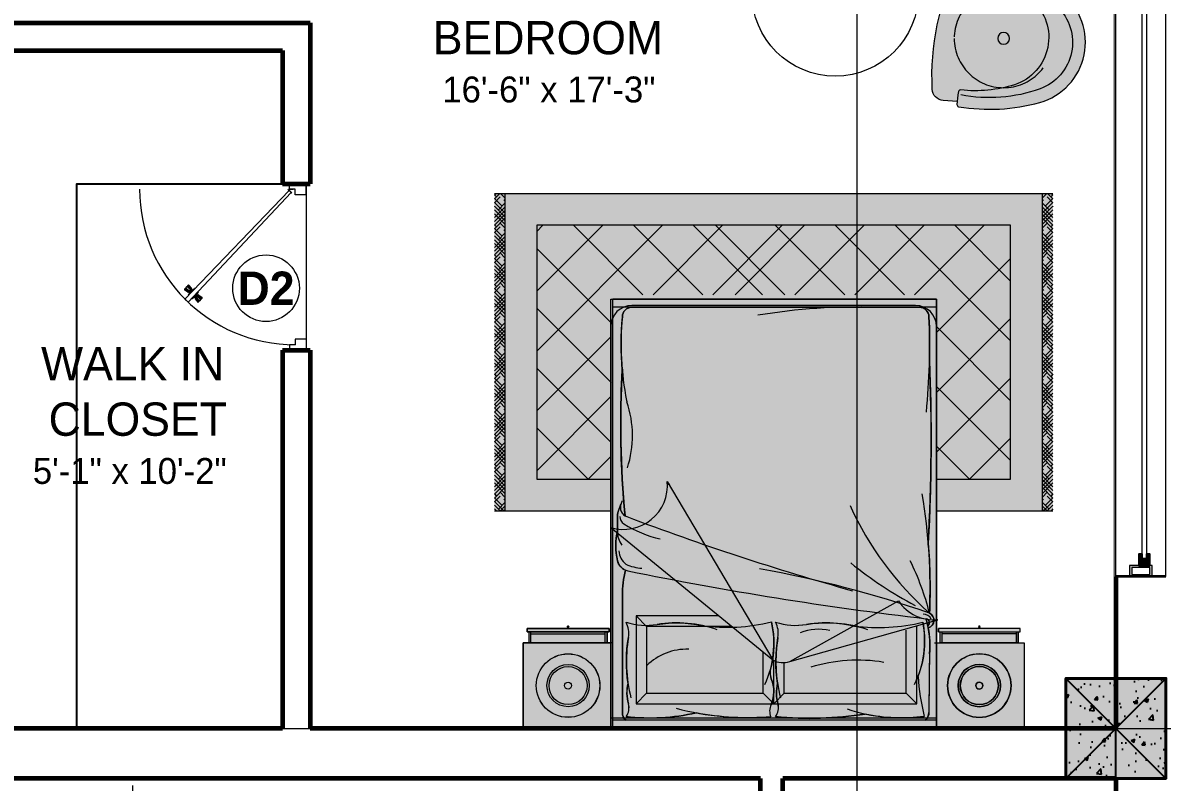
# Model space of a CAD drawing. Header units: feet. Extents: x 109753 to 150441, y 47761 to 75080.
# Drawn here: x 128147.9 to 128353.1, y 50687 to 50823.8 of the extents above; entities that cross this region are included whole.
import ezdxf

# ---------------------------------------------------------------- set-up
doc = ezdxf.new("R2010")
doc.units = ezdxf.units.FT
doc.header["$LTSCALE"] = 50
doc.header["$MEASUREMENT"] = 0
for name, pattern in [('( Hidden )', [0.375, 0.25, -0.125]), ('ACAD_ISO04W100', [30, 24, -3, 0, -3]), ('CENTER', [2, 1.25, -0.25, 0.25, -0.25]), ('STRICHLINIE2', [0.375, 0.25, -0.125])]:
    doc.linetypes.add(name, pattern=pattern)
for name, color, linetype, lineweight in [('A-Furniture', 175, 'Continuous', 0), ('CENTRELINE', 146, 'CENTER', 18), ('COLUMN', 16, 'Continuous', 40), ('DOORS', 7, 'Continuous', 15), ('FURNITURES', 250, 'Continuous', 5), ('hatch_cad-block.com', 254, 'Continuous', 0), ('TEXT', 181, 'Continuous', 13), ('WALL', 1, 'Continuous', 60), ('WINDOW', 197, 'Continuous', 25)]:
    doc.layers.add(name, color=color, linetype=linetype, lineweight=lineweight)
doc.layers.add('HACTH', color=251, linetype='Continuous')
doc.styles.add('GL_Imperial', font='GOTHIC.TTF', dxfattribs={"height": 8})

# ---------------------------------------------------------------- blocks, each defined once
blk = doc.blocks.new('A$Cb5c74cea')
at = {"true_color": 0xffffff, "transparency": 33554687}
h = blk.add_hatch(color=7, dxfattribs=at)
h.dxf.hatch_style = 1
h.paths.add_polyline_path([(-9, -9), (9, -9), (9, 9), (-9, 9)])
at = {"layer": 'HACTH', "transparency": 33554623}
h = blk.add_hatch(dxfattribs=at)
h.set_pattern_fill('AR-CONC', color=256)
h.set_pattern_definition([(50, (-126497.0296, -50480.552), (7.17260183, -0.62752135), [0.75, -8.25]), (355, (-126497.03, -50480.552), (-1.38751334, 7.52192134), [0.6, -6.6]), (100.4514445, (-126496.432, -50480.604), (5.78508847, 6.8943999), [0.63740192, -7.01142112]), (46.1842, (-126497.03, -50478.552), (10.6724133, -1.6551928), [1.125, -12.375]), (96.6356355, (-126496.14, -50478.69), (9.34661946, 9.741186), [0.9561034, -10.5171376]), (351.184164, (-126497.03, -50478.552), (9.34661945, 9.741186), [0.9, -9.9]), (21, (-126496.0296, -50479.052), (5.96907052, -4.0261889), [0.75, -8.25]), (326, (-126496.03, -50479.052), (2.4331533, 7.25150045), [0.6, -6.6]), (71.451445, (-126495.532, -50479.387), (8.40222377, 3.22531153), [0.6374019, -7.01142112]), (37.5, (-126497.0296, -50480.5518), (0.121598553, 3.32893854), [0, -6.52, 0, -6.7, 0, -6.625]), (7.5, (-126497.0296, -50480.5518), (2.63069537, 3.94411712), [0, -3.82, 0, -6.37, 0, -2.525]), (327.5, (-126499.2596, -50480.5518), (5.33822436, -0.225548717), [0, -2.5, 0, -7.8, 0, -10.35]), (317.5, (-126500.2596, -50480.5518), (5.8318617, 1.00104982), [0, -3.25, 0, -5.18, 0, -7.35])])
h.paths.add_polyline_path([(-9, -9), (9, -9), (9, 9), (-9, 9)])
at = {"layer": 'COLUMN'}
blk.add_lwpolyline([(-9, -9), (9, -9), (9, 9), (-9, 9)], close=True, dxfattribs=at)
at = {"layer": 'Defpoints', "color": 18, "true_color": 0x000000}
for p, q in [((-9, -9), (9, 9)), ((-9, 9), (9, -9))]:
    blk.add_line(p, q, dxfattribs=at)
blk = doc.blocks.new('WIN 4 FRAME')
at = {"true_color": 0x939598}
h = blk.add_hatch(color=252, dxfattribs=at)
h.dxf.hatch_style = 1
h.paths.add_polyline_path([(0, 4.05), (0, 0), (2.02, 0), (2.02, 2.02), (2.02, 2.02), (2.02, 4.05)])
h.paths.add_polyline_path([(1.62, 0.4), (0.4, 0.4), (0.4, 3.64), (1.62, 3.64)], flags=16)
at = {"lineweight": 18}
for points in [[(2.02, 0), (2.02, 4.05), (0, 4.05), (0, 0)], [(0.4, 3.64), (0.4, 0.4), (1.62, 0.4), (1.62, 3.64)]]:
    blk.add_lwpolyline(points, close=True, dxfattribs=at)
blk = doc.blocks.new('WIN IN FRAME 2')
at = {"true_color": 0x939598}
h = blk.add_hatch(color=252, dxfattribs=at)
h.dxf.hatch_style = 1
h.paths.add_polyline_path([(0, 2.02), (0, 0), (2.02, 0), (2.02, 0.61), (1.21, 0.61), (1.21, 1.42), (2.02, 1.42), (2.02, 2.02)])
blk.add_lwpolyline([(1.21, 1.42), (2.02, 1.42), (2.02, 2.02), (0, 2.02), (0, 0), (2.02, 0), (2.02, 0.61), (1.21, 0.61)], close=True)
blk = doc.blocks.new('*U1173')
blk.add_wipeout([(0, -0.2), (120, -0.2), (120, 9.2), (0, 9.2)]).dxf.layer = 'WINDOW'
at = {"layer": 'WINDOW', "color": 35, "lineweight": 5}
for p, q in [((120, 9), (0, 9)), ((120, 0), (0, 0))]:
    blk.add_line(p, q, dxfattribs=at)
at = {"layer": 'WINDOW', "color": 10, "lineweight": 35}
for p, q in [((0, 0), (0, 9)), ((120, 0), (120, 9))]:
    blk.add_line(p, q, dxfattribs=at)
at = {"layer": 'WINDOW', "lineweight": 9}
blk.add_lwpolyline([(3.24, 3.49), (116.76, 3.49), (116.76, 4.3), (3.24, 4.3)], close=True, dxfattribs=at)
at = {"layer": 'WINDOW', "lineweight": 5}
for name, p in [('WIN 4 FRAME', (0, 2.48)), ('WIN IN FRAME 2', (2.02, 2.88))]:
    blk.add_blockref(name, p, dxfattribs=at)
at = {"layer": 'WINDOW', "lineweight": 5, "xscale": -1}
for name, p in [('WIN 4 FRAME', (120, 2.48)), ('WIN IN FRAME 2', (117.98, 2.88))]:
    blk.add_blockref(name, p, dxfattribs=at)
blk = doc.blocks.new('A$Ceeee3198')
at = {"true_color": 0xffffff}
h = blk.add_hatch(color=7, dxfattribs=at)
h.dxf.hatch_style = 1
h.paths.add_polyline_path([(-50.28, 39.2), (-50.28, 96.35), (50.28, 96.35), (50.28, 39.2)])
h = blk.add_hatch(color=7, dxfattribs=at)
h.dxf.hatch_style = 1
h.paths.add_polyline_path([(44.4, 17.42), (44.4, 18.03), (29.65, 18.03), (29.65, 17.42)])
h.paths.add_polyline_path([(29.99, 15.43), (29.99, 17.42), (44.05, 17.42), (44.05, 15.43)])
h = blk.add_hatch(color=7, dxfattribs=at)
h.dxf.hatch_style = 1
h.paths.add_polyline_path([(29.33, 0), (29.33, 15.43), (45.08, 15.43), (45.08, 0)])
for p, q in [((-50.28, 96.35), (50.28, 96.35)), ((-49.99, 96.35), (-50.28, 96.06)), ((-49.32, 96.35), (-50.28, 95.39)), ((-50.28, 96.12), (-49.92, 95.75)), ((-49.24, 95.75), (-50.28, 94.71)), ((-50.28, 95.44), (-48.91, 94.07)), ((-50.28, 94.77), (-48.38, 92.87)), ((-48.38, 94.6), (-49.58, 93.4)), ((-49.17, 96.35), (-48.38, 95.56)), ((-48.38, 95.27), (-48.57, 95.08)), ((-48.49, 96.35), (-48.38, 96.23)), ((-48.38, 96.35), (-48.38, 39.2)), ((48.49, 96.35), (48.38, 96.23)), ((49.17, 96.35), (48.38, 95.56)), ((48.38, 39.2), (48.38, 96.35)), ((48.38, 95.27), (48.57, 95.08)), ((50.28, 94.77), (48.38, 92.87)), ((48.38, 94.6), (49.58, 93.4)), ((50.28, 95.44), (48.91, 94.07)), ((49.24, 95.75), (50.28, 94.71)), ((49.32, 96.35), (50.28, 95.39)), ((50.28, 96.12), (49.92, 95.75)), ((49.99, 96.35), (50.28, 96.06)), ((-50.28, 94.1), (-48.38, 92.19)), ((-50.25, 94.07), (-50.28, 94.04)), ((-48.38, 93.93), (-50.28, 92.02)), ((-50.28, 93.42), (-48.38, 91.52)), ((-48.38, 93.25), (-50.28, 91.35)), ((-48.38, 92.58), (-50.28, 90.67)), ((-50.25, 92.72), (-48.38, 90.85)), ((50.28, 94.1), (48.38, 92.19)), ((48.38, 93.93), (50.28, 92.02)), ((50.28, 93.42), (48.38, 91.52)), ((48.38, 93.25), (50.28, 91.35)), ((50.25, 92.72), (48.38, 90.85)), ((48.38, 92.58), (50.28, 90.67)), ((50.25, 94.07), (50.28, 94.04)), ((-48.38, 91.91), (-50.28, 90)), ((-50.28, 90.73), (-49.92, 90.36)), ((-49.24, 90.36), (-50.28, 89.33)), ((-49.24, 91.04), (-48.38, 90.17)), ((-41.57, 90.63), (-42.66, 89.54)), ((-30.79, 90.63), (-42.66, 78.76)), ((-20.01, 90.63), (-42.66, 67.99)), ((42.66, 90.63), (-42.66, 90.63)), ((-42.66, 90.63), (-42.66, 44.91)), ((-36.04, 90.63), (-23.55, 78.14)), ((21.85, 90.63), (42.66, 69.82)), ((32.62, 90.63), (42.66, 80.59)), ((42.66, 44.91), (42.66, 90.63)), ((48.38, 91.91), (50.28, 90)), ((49.24, 91.04), (48.38, 90.17)), ((49.24, 90.36), (50.28, 89.33)), ((50.28, 90.73), (49.92, 90.36)), ((-50.28, 90.06), (-48.91, 88.68)), ((-50.28, 89.38), (-48.38, 87.48)), ((-50.28, 88.71), (-48.38, 86.8)), ((-50.25, 88.68), (-50.28, 88.65)), ((-48.38, 88.54), (-50.28, 86.63)), ((-48.38, 89.21), (-49.58, 88.01)), ((-48.38, 89.88), (-48.57, 89.69)), ((48.38, 89.88), (48.57, 89.69)), ((50.28, 89.38), (48.38, 87.48)), ((48.38, 89.21), (49.58, 88.01)), ((50.28, 88.71), (48.38, 86.8)), ((48.38, 88.54), (50.28, 86.63)), ((50.28, 90.06), (48.91, 88.68)), ((50.25, 88.68), (50.28, 88.65)), ((-50.28, 88.04), (-48.38, 86.13)), ((-48.38, 87.86), (-50.28, 85.96)), ((-48.38, 87.19), (-50.28, 85.29)), ((-48.38, 86.52), (-50.28, 84.61)), ((-50.25, 87.33), (-48.38, 85.46)), ((-42.66, 86.48), (-29.33, 73.14)), ((50.28, 88.04), (48.38, 86.13)), ((48.38, 87.86), (50.28, 85.96)), ((50.25, 87.33), (48.38, 85.46)), ((48.38, 87.19), (50.28, 85.29)), ((48.38, 86.52), (50.28, 84.61)), ((-50.28, 85.34), (-49.92, 84.98)), ((-49.24, 84.98), (-50.28, 83.94)), ((-50.28, 84.67), (-48.91, 83.29)), ((-49.24, 85.65), (-48.38, 84.78)), ((-48.38, 84.5), (-48.57, 84.3)), ((42.66, 84.64), (29.33, 71.31)), ((49.24, 85.65), (48.38, 84.78)), ((48.38, 84.5), (48.57, 84.3)), ((50.28, 84.67), (48.91, 83.29)), ((49.24, 84.98), (50.28, 83.94)), ((50.28, 85.34), (49.92, 84.98)), ((-50.28, 83.99), (-48.38, 82.09)), ((-50.28, 83.32), (-48.38, 81.42)), ((-50.25, 83.29), (-50.28, 83.26)), ((-48.38, 83.15), (-50.28, 81.24)), ((-50.28, 82.65), (-48.38, 80.74)), ((-48.38, 82.48), (-50.28, 80.57)), ((-48.38, 83.82), (-49.58, 82.62)), ((50.28, 83.99), (48.38, 82.09)), ((48.38, 83.82), (49.58, 82.62)), ((50.28, 83.32), (48.38, 81.42)), ((48.38, 83.15), (50.28, 81.24)), ((50.28, 82.65), (48.38, 80.74)), ((48.38, 82.48), (50.28, 80.57)), ((50.25, 83.29), (50.28, 83.26)), ((-48.38, 81.8), (-50.28, 79.9)), ((-48.38, 81.13), (-50.28, 79.22)), ((-50.25, 81.95), (-48.38, 80.07)), ((-49.24, 80.26), (-48.38, 79.4)), ((50.25, 81.95), (48.38, 80.07)), ((48.38, 81.8), (50.28, 79.9)), ((48.38, 81.13), (50.28, 79.22)), ((49.24, 80.26), (48.38, 79.4)), ((-50.28, 79.95), (-49.92, 79.59)), ((-49.24, 79.59), (-50.28, 78.55)), ((-50.28, 79.28), (-48.91, 77.9)), ((-50.28, 78.61), (-48.38, 76.7)), ((-48.38, 78.43), (-49.58, 77.23)), ((-48.38, 79.11), (-48.57, 78.92)), ((48.38, 79.11), (48.57, 78.92)), ((50.28, 78.61), (48.38, 76.7)), ((48.38, 78.43), (49.58, 77.23)), ((50.28, 79.28), (48.91, 77.9)), ((49.24, 79.59), (50.28, 78.55)), ((50.28, 79.95), (49.92, 79.59)), ((-50.28, 77.93), (-48.38, 76.03)), ((-50.25, 77.9), (-50.28, 77.88)), ((-48.38, 77.76), (-50.28, 75.86)), ((-50.28, 77.26), (-48.38, 75.35)), ((-48.38, 77.09), (-50.28, 75.18)), ((-48.38, 76.41), (-50.28, 74.51)), ((-50.25, 76.56), (-48.38, 74.68)), ((50.28, 77.93), (48.38, 76.03)), ((48.38, 77.76), (50.28, 75.86)), ((50.28, 77.26), (48.38, 75.35)), ((48.38, 77.09), (50.28, 75.18)), ((50.25, 76.56), (48.38, 74.68)), ((48.38, 76.41), (50.28, 74.51)), ((50.25, 77.9), (50.28, 77.88)), ((-48.38, 75.74), (-50.28, 73.84)), ((-50.28, 74.57), (-49.92, 74.2)), ((-49.24, 74.2), (-50.28, 73.16)), ((-50.28, 73.89), (-48.91, 72.52)), ((-49.24, 74.87), (-48.38, 74.01)), ((-42.66, 75.7), (-29.21, 62.25)), ((42.66, 73.87), (29.33, 60.53)), ((48.38, 75.74), (50.28, 73.84)), ((49.24, 74.87), (48.38, 74.01)), ((50.28, 73.89), (48.91, 72.52)), ((49.24, 74.2), (50.28, 73.16)), ((50.28, 74.57), (49.92, 74.2)), ((-50.28, 73.22), (-48.38, 71.31)), ((-50.28, 72.54), (-48.38, 70.64)), ((-50.25, 72.52), (-50.28, 72.49)), ((-48.38, 72.37), (-50.28, 70.47)), ((-50.28, 71.87), (-48.38, 69.97)), ((-48.38, 73.05), (-49.58, 71.84)), ((-48.38, 73.72), (-48.57, 73.53)), ((29.33, 72.38), (42.66, 59.04)), ((48.38, 73.72), (48.57, 73.53)), ((50.28, 73.22), (48.38, 71.31)), ((48.38, 73.05), (49.58, 71.84)), ((50.28, 72.54), (48.38, 70.64)), ((48.38, 72.37), (50.28, 70.47)), ((50.28, 71.87), (48.38, 69.97)), ((50.25, 72.52), (50.28, 72.49)), ((-48.38, 71.7), (-50.28, 69.79)), ((-48.38, 71.03), (-50.28, 69.12)), ((-48.38, 70.35), (-50.28, 68.45)), ((-50.25, 71.17), (-48.38, 69.29)), ((-29.33, 70.54), (-42.66, 57.21)), ((48.38, 71.7), (50.28, 69.79)), ((50.25, 71.17), (48.38, 69.29)), ((48.38, 71.03), (50.28, 69.12)), ((48.38, 70.35), (50.28, 68.45)), ((-50.28, 69.18), (-49.92, 68.81)), ((-49.24, 68.81), (-50.28, 67.77)), ((-50.28, 68.5), (-48.91, 67.13)), ((-50.28, 67.83), (-48.38, 65.93)), ((-49.24, 69.49), (-48.38, 68.62)), ((-48.38, 68.33), (-48.57, 68.14)), ((49.24, 69.49), (48.38, 68.62)), ((48.38, 68.33), (48.57, 68.14)), ((50.28, 67.83), (48.38, 65.93)), ((50.28, 68.5), (48.91, 67.13)), ((49.24, 68.81), (50.28, 67.77)), ((50.28, 69.18), (49.92, 68.81)), ((-50.28, 67.16), (-48.38, 65.25)), ((-50.25, 67.13), (-50.28, 67.1)), ((-48.38, 66.98), (-50.28, 65.08)), ((-50.28, 66.48), (-48.38, 64.58)), ((-48.38, 66.31), (-50.28, 64.41)), ((-50.25, 65.78), (-48.38, 63.9)), ((-48.38, 67.66), (-49.58, 66.46)), ((48.38, 67.66), (49.58, 66.46)), ((50.28, 67.16), (48.38, 65.25)), ((48.38, 66.98), (50.28, 65.08)), ((50.28, 66.48), (48.38, 64.58)), ((48.38, 66.31), (50.28, 64.41)), ((50.25, 65.78), (48.38, 63.9)), ((50.25, 67.13), (50.28, 67.1)), ((-48.38, 65.64), (-50.28, 63.73)), ((-48.38, 64.96), (-50.28, 63.06)), ((-50.28, 63.79), (-49.92, 63.42)), ((-49.24, 64.1), (-48.38, 63.23)), ((-42.66, 64.92), (-29.33, 51.59)), ((48.38, 65.64), (50.28, 63.73)), ((48.38, 64.96), (50.28, 63.06)), ((49.24, 64.1), (48.38, 63.23)), ((50.28, 63.79), (49.92, 63.42)), ((-49.24, 63.42), (-50.28, 62.39)), ((-50.28, 63.12), (-48.91, 61.74)), ((-50.28, 62.44), (-48.38, 60.54)), ((-50.28, 61.77), (-48.38, 59.86)), ((-50.25, 61.74), (-50.28, 61.71)), ((-48.38, 61.6), (-50.28, 59.69)), ((-48.38, 62.27), (-49.58, 61.07)), ((-48.38, 62.94), (-48.57, 62.75)), ((42.66, 63.09), (29.33, 49.76)), ((29.33, 61.6), (42.66, 48.27)), ((48.38, 62.94), (48.57, 62.75)), ((50.28, 62.44), (48.38, 60.54)), ((48.38, 62.27), (49.58, 61.07)), ((50.28, 61.77), (48.38, 59.86)), ((48.38, 61.6), (50.28, 59.69)), ((50.28, 63.12), (48.91, 61.74)), ((49.24, 63.42), (50.28, 62.39)), ((50.25, 61.74), (50.28, 61.71)), ((-50.28, 61.09), (-48.38, 59.19)), ((-48.38, 60.92), (-50.28, 59.02)), ((-48.38, 60.25), (-50.28, 58.34)), ((-48.38, 59.58), (-50.28, 57.67)), ((-50.25, 60.39), (-48.38, 58.52)), ((-29.33, 59.77), (-42.66, 46.43)), ((50.28, 61.09), (48.38, 59.19)), ((48.38, 60.92), (50.28, 59.02)), ((50.25, 60.39), (48.38, 58.52)), ((48.38, 60.25), (50.28, 58.34)), ((48.38, 59.58), (50.28, 57.67)), ((-50.28, 58.4), (-49.92, 58.04)), ((-49.24, 58.04), (-50.28, 57)), ((-50.28, 57.73), (-48.91, 56.35)), ((-49.24, 58.71), (-48.38, 57.84)), ((-48.38, 57.56), (-48.57, 57.36)), ((49.24, 58.71), (48.38, 57.84)), ((48.38, 57.56), (48.57, 57.36)), ((50.28, 57.73), (48.91, 56.35)), ((49.24, 58.04), (50.28, 57)), ((50.28, 58.4), (49.92, 58.04)), ((-50.28, 57.05), (-48.38, 55.15)), ((-50.28, 56.38), (-48.38, 54.48)), ((-50.25, 56.35), (-50.28, 56.32)), ((-48.38, 56.21), (-50.28, 54.3)), ((-50.28, 55.71), (-48.38, 53.8)), ((-48.38, 55.54), (-50.28, 53.63)), ((-48.38, 56.88), (-49.58, 55.68)), ((50.28, 57.05), (48.38, 55.15)), ((48.38, 56.88), (49.58, 55.68)), ((50.28, 56.38), (48.38, 54.48)), ((48.38, 56.21), (50.28, 54.3)), ((50.28, 55.71), (48.38, 53.8)), ((48.38, 55.54), (50.28, 53.63)), ((50.25, 56.35), (50.28, 56.32)), ((-48.38, 54.86), (-50.28, 52.96)), ((-48.38, 54.19), (-50.28, 52.28)), ((-50.25, 55.01), (-48.38, 53.13)), ((-42.66, 54.15), (-33.43, 44.91)), ((50.25, 55.01), (48.38, 53.13)), ((48.38, 54.86), (50.28, 52.96)), ((48.38, 54.19), (50.28, 52.28)), ((-50.28, 53.01), (-49.92, 52.65)), ((-49.24, 52.65), (-50.28, 51.61)), ((-50.28, 52.34), (-48.91, 50.96)), ((-50.28, 51.67), (-48.38, 49.76)), ((-48.38, 51.49), (-49.58, 50.29)), ((-49.24, 53.32), (-48.38, 52.45)), ((-48.38, 52.17), (-48.57, 51.97)), ((42.66, 52.32), (35.26, 44.91)), ((49.24, 53.32), (48.38, 52.45)), ((48.38, 52.17), (48.57, 51.97)), ((50.28, 51.67), (48.38, 49.76)), ((48.38, 51.49), (49.58, 50.29)), ((50.28, 52.34), (48.91, 50.96)), ((49.24, 52.65), (50.28, 51.61)), ((50.28, 53.01), (49.92, 52.65)), ((-50.28, 50.99), (-48.38, 49.09)), ((-50.25, 50.96), (-50.28, 50.94)), ((-48.38, 50.82), (-50.28, 48.92)), ((-50.28, 50.32), (-48.38, 48.41)), ((-48.38, 50.15), (-50.28, 48.24)), ((-48.38, 49.47), (-50.28, 47.57)), ((-50.25, 49.62), (-48.38, 47.74)), ((50.28, 50.99), (48.38, 49.09)), ((48.38, 50.82), (50.28, 48.92)), ((50.28, 50.32), (48.38, 48.41)), ((48.38, 50.15), (50.28, 48.24)), ((50.25, 49.62), (48.38, 47.74)), ((48.38, 49.47), (50.28, 47.57)), ((50.25, 50.96), (50.28, 50.94)), ((-48.38, 48.8), (-50.28, 46.89)), ((-50.28, 47.62), (-49.92, 47.26)), ((-49.24, 47.26), (-50.28, 46.22)), ((-49.24, 47.93), (-48.38, 47.07)), ((-29.33, 48.99), (-33.4, 44.91)), ((48.38, 48.8), (50.28, 46.89)), ((49.24, 47.93), (48.38, 47.07)), ((49.24, 47.26), (50.28, 46.22)), ((50.28, 47.62), (49.92, 47.26)), ((-50.28, 46.95), (-48.91, 45.58)), ((-50.28, 46.28), (-48.38, 44.37)), ((-50.28, 45.6), (-48.38, 43.7)), ((-50.25, 45.58), (-50.28, 45.55)), ((-48.38, 45.43), (-50.28, 43.53)), ((-48.38, 46.11), (-49.58, 44.9)), ((-48.38, 46.78), (-48.57, 46.59)), ((48.38, 46.78), (48.57, 46.59)), ((50.28, 46.28), (48.38, 44.37)), ((48.38, 46.11), (49.58, 44.9)), ((50.28, 45.6), (48.38, 43.7)), ((48.38, 45.43), (50.28, 43.53)), ((50.28, 46.95), (48.91, 45.58)), ((50.25, 45.58), (50.28, 45.55)), ((-50.28, 44.93), (-48.38, 43.03)), ((-48.38, 44.76), (-50.28, 42.85)), ((-48.38, 44.09), (-50.28, 42.18)), ((-48.38, 43.41), (-50.28, 41.51)), ((-50.25, 44.23), (-48.38, 42.35)), ((-42.66, 44.91), (-29.33, 44.91)), ((29.33, 44.91), (42.66, 44.91)), ((50.28, 44.93), (48.38, 43.03)), ((48.38, 44.76), (50.28, 42.85)), ((50.25, 44.23), (48.38, 42.35)), ((48.38, 44.09), (50.28, 42.18)), ((48.38, 43.41), (50.28, 41.51)), ((-50.28, 42.24), (-49.92, 41.87)), ((-49.24, 41.87), (-50.28, 40.83)), ((-50.28, 41.56), (-48.91, 40.19)), ((-49.24, 42.55), (-48.38, 41.68)), ((-48.38, 41.39), (-48.57, 41.2)), ((49.24, 42.55), (48.38, 41.68)), ((48.38, 41.39), (48.57, 41.2)), ((50.28, 41.56), (48.91, 40.19)), ((49.24, 41.87), (50.28, 40.83)), ((50.28, 42.24), (49.92, 41.87)), ((-50.28, 40.89), (-48.59, 39.2)), ((-50.28, 40.22), (-49.27, 39.2)), ((-50.25, 40.19), (-50.28, 40.16)), ((-50.28, 39.54), (-49.94, 39.2)), ((-50.28, 39.2), (-29.33, 39.2)), ((-48.38, 40.72), (-49.58, 39.51)), ((-48.38, 40.04), (-49.22, 39.2)), ((-48.38, 39.37), (-48.55, 39.2)), ((29.33, 39.2), (50.28, 39.2)), ((48.38, 40.72), (49.58, 39.51)), ((48.38, 40.04), (49.22, 39.2)), ((48.38, 39.37), (48.55, 39.2)), ((50.28, 40.89), (48.59, 39.2)), ((50.28, 40.22), (49.27, 39.2)), ((50.28, 39.54), (49.94, 39.2)), ((50.25, 40.19), (50.28, 40.16)), ((43.71, 15.43), (43.71, 17.42)), ((44.05, 15.43), (44.05, 17.42)), ((44.4, 17.42), (44.4, 18.03)), ((45.08, 15.43), (45.08, 0))]:
    blk.add_line(p, q)
blk.add_lwpolyline([(37.15, 18.31, 1), (36.9, 18.31, 1)], format="xyb", close=True)
at = {"color": 252, "lineweight": 5, "true_color": 0x939598}
for points in [[(31.31, 7.72, 1), (42.74, 7.72, 1)], [(33.6, 7.72, 1), (40.45, 7.72, 1)]]:
    blk.add_lwpolyline(points, format="xyb", close=True, dxfattribs=at)
at = {"ltscale": 0.1}
for points in [[(33.21, 7.72, 1), (40.83, 7.72, 1)], [(36.4, 7.72, 1), (37.64, 7.72, 1)]]:
    blk.add_lwpolyline(points, format="xyb", close=True, dxfattribs=at)
at = {"color": 252, "lineweight": 5, "true_color": 0x939598}
for radius in [5.72, 3.43]:
    blk.add_circle((37.02, 7.72), radius, dxfattribs=at)
at = {"ltscale": 0.1}
for radius in [3.81, 0.62]:
    blk.add_circle((37.02, 7.72), radius, dxfattribs=at)
for start, end in [(360, 180), (180, 360)]:
    blk.add_arc((37.02, 18.31), 0.129, start, end)
blk.add_wipeout([(-28.97, 15.43), (-29.99, 15.43), (-29.99, 17.42), (-29.65, 17.42), (-29.65, 18.03), (-44.4, 18.03), (-44.4, 17.42), (-44.05, 17.42), (-44.05, 15.43), (-45.08, 15.43), (-45.08, 0), (-28.97, 0), (29.33, 0), (29.33, 0), (29.33, 0), (29.33, 0), (29.33, 0), (29.33, 0), (29.33, 0), (29.33, 0), (29.33, 0), (29.33, 0), (29.33, 0), (29.33, 0), (29.33, 77.34), (-28.97, 77.34)], dxfattribs=at)
at = {"true_color": 0xffffff}
h = blk.add_hatch(color=7, dxfattribs=at)
h.dxf.hatch_style = 1
h.paths.add_polyline_path([(-29.33, 0), (-29.33, 77.34), (29.33, 77.34), (29.33, 0)])
at = {"ltscale": 0.1, "true_color": 0xc7c8ca, "transparency": 33554687}
h = blk.add_hatch(color=9, dxfattribs=at)
h.dxf.hatch_style = 1
h.paths.add_polyline_path([(-26.77, 38.32, 0.035808), (-26.55, 38.21, 0.019536), (8.24, 26.51, -0.024856), (28.06, 20.77, 0.030864), (27.83, 33.44, 0.013796), (28.34, 52.04, 0.01053), (28.04, 66.35, 0.015676), (27.96, 74.15, 0.414214), (26.24, 75.87), (18.42, 75.87), (-25.54, 75.87, 0.414214), (-27.25, 74.15, 0.046131), (-27.26, 64.49, 0.01413), (-27.54, 54.7, 0.023517)])
h = blk.add_hatch(color=9, dxfattribs=at)
h.dxf.hatch_style = 1
h.paths.add_polyline_path([(-26.15, 4.45, -0.225451), (-26.57, 2.14, 0.086905), (-13.98, 2.81, 0.067914), (-0.53, 2.09, -0.20311), (-0.48, 4.29, 0.208424), (-0.43, 8.92, -0.193768), (-0.47, 11.12, 0.117096), (-0.41, 19.2, -0.096436), (-12.91, 18.54, 0.093884), (-20.99, 18.73, -0.118503), (-26.57, 19.13, -0.161042), (-26.15, 16.4, 0.079376), (-26.23, 8.1, 0.122283)])
h = blk.add_hatch(color=9, dxfattribs=at)
h.dxf.hatch_style = 1
h.paths.add_polyline_path([(0.77, 4.45, -0.225451), (0.35, 2.14, 0.063931), (16.49, 2.6, 0.089776), (27.1, 2.18, -0.040583), (25.98, 9.38, 0.143465), (26.84, 19.13, -0.088968), (14.55, 18.45, 0.097262), (5.92, 18.73, -0.118503), (0.35, 19.13, -0.161042), (0.77, 16.4, 0.079376), (0.69, 8.1, 0.122283)])
at = {"true_color": 0xffffff}
h = blk.add_hatch(color=7, dxfattribs=at)
h.dxf.hatch_style = 1
h.paths.add_polyline_path([(-44.05, 15.43), (-44.05, 17.42), (-29.99, 17.42), (-29.99, 15.43)])
h.paths.add_polyline_path([(-29.65, 17.42), (-29.65, 18.03), (-44.4, 18.03), (-44.4, 17.42)])
h = blk.add_hatch(color=7, dxfattribs=at)
h.dxf.hatch_style = 1
h.paths.add_polyline_path([(-45.08, 0), (-45.08, 15.43), (-29.33, 15.43), (-29.33, 0)])
for p, q in [((-25.27, 90.63), (-12.77, 78.14)), ((-9.24, 90.63), (-21.73, 78.14)), ((-14.49, 90.63), (-2, 78.14)), ((1.54, 90.63), (-10.95, 78.14)), ((-10.48, 90.63), (2.01, 78.14)), ((5.55, 90.63), (-6.95, 78.14)), ((0.29, 90.63), (12.79, 78.14)), ((16.32, 90.63), (3.83, 78.14)), ((11.07, 90.63), (23.56, 78.14)), ((27.1, 90.63), (14.6, 78.14)), ((37.88, 90.63), (25.38, 78.14)), ((-28.97, 0), (-28.97, 77.34)), ((29.33, 77.34), (-28.97, 77.34)), ((25.52, 76.2), (-25.52, 76.2)), ((29.33, 0), (29.33, 77.34)), ((29.33, 75.87), (-28.97, 75.87)), ((-29.33, 72.39), (-29.33, 0)), ((29.33, 0), (29.33, 72.39)), ((29.33, 50.82), (35.24, 44.91)), ((-19.17, 44.48), (-0.15, 12.33)), ((-19.14, 43.99), (-18.68, 43.99)), ((-28, 39.04), (-27.25, 41.08)), ((-28.11, 38.45), (-28.11, 35.08)), ((-29.33, 36.2), (-0.15, 12.33)), ((-27.25, 23.95), (-27.25, 2.85)), ((2.9, 12.04), (22.47, 22.99)), ((-24.79, 20.29), (-24.79, 4.44)), ((-22.89, 18.39), (-24.79, 20.29)), ((-9.89, 20.29), (-24.79, 20.29)), ((2.9, 12.04), (29.57, 19.59)), ((-44.4, 18.03), (-29.65, 18.03)), ((-44.4, 17.42), (-44.4, 18.03)), ((-29.65, 17.42), (-44.4, 17.42)), ((-44.05, 15.43), (-44.05, 17.42)), ((-43.71, 15.43), (-43.71, 17.42)), ((-43.71, 17.07), (-30.34, 17.07)), ((-30.34, 15.43), (-30.34, 17.42)), ((-29.99, 15.43), (-29.99, 17.42)), ((-29.65, 18.03), (-29.65, 17.42)), ((-7.56, 18.39), (-22.89, 18.39)), ((-22.89, 18.39), (-22.89, 6.34)), ((23.88, 6.34), (23.88, 17.72)), ((25.79, 4.44), (25.79, 18.34)), ((44.4, 18.03), (29.65, 18.03)), ((29.65, 17.42), (29.65, 18.03)), ((29.65, 17.42), (44.4, 17.42)), ((29.99, 15.43), (29.99, 17.42)), ((30.34, 15.43), (30.34, 17.42)), ((43.71, 17.07), (30.34, 17.07)), ((-45.08, 15.43), (-45.08, 0)), ((-28.97, 15.43), (-45.08, 15.43)), ((28.97, 15.43), (45.08, 15.43)), ((-1.9, 6.34), (-1.9, 13.77)), ((0, 4.44), (0, 12.25)), ((1.9, 6.34), (1.9, 11.85)), ((-24.79, 4.44), (-22.89, 6.34)), ((-22.89, 6.34), (-1.9, 6.34)), ((-1.9, 6.34), (0, 4.44)), ((0, 4.44), (1.9, 6.34)), ((1.9, 6.34), (23.88, 6.34)), ((23.88, 6.34), (25.79, 4.44)), ((-24.79, 4.44), (25.79, 4.44)), ((-45.08, 0), (-28.97, 0)), ((-29.33, 1.9), (29.33, 1.9)), ((-29.33, 0), (29.33, 0)), ((29.33, 1.47), (-28.97, 1.47)), ((29.33, 0), (-28.97, 0)), ((45.08, 0), (28.97, 0))]:
    blk.add_line(p, q)
for points in [[(-29.33, 0), (-29.33, 77.34), (29.33, 77.34), (29.33, 0)], [(-29.65, 17.42), (-29.65, 18.03), (-44.4, 18.03), (-44.4, 17.42)], [(-44.05, 15.43), (-44.05, 17.42), (-29.99, 17.42), (-29.99, 15.43)], [(44.4, 17.42), (44.4, 18.03), (29.65, 18.03), (29.65, 17.42)], [(29.99, 15.43), (29.99, 17.42), (44.05, 17.42), (44.05, 15.43)], [(-45.08, 0), (-45.08, 15.43), (-29.33, 15.43), (-29.33, 0)], [(29.33, 0), (29.33, 15.43), (45.08, 15.43), (45.08, 0)]]:
    blk.add_lwpolyline(points, close=True)
at = {"color": 252, "lineweight": 5, "true_color": 0x939598}
for points in [[(11.96, 75.87, -0.014779), (18.42, 75.87), (26.24, 75.87, -0.414214), (27.96, 74.15, -0.015676), (28.04, 66.35, -0.024264), (27.83, 33.39, -0.030742), (28.06, 20.77, -0.684956), (27.83, 18.13, -0.067149), (28.06, 13.41, 0.005574), (27.96, 2.85, -0.236891), (27.27, 1.47), (-26.57, 1.47, -0.236068), (-27.25, 2.85), (-27.25, 23.95, -0.05303), (-26.7, 28.53, -0.242176), (-28.12, 30.21, -0.113732), (-28.11, 35.68), (-28.11, 38.45, -0.08857), (-28, 39.04), (-27.51, 40.39, 0.362652), (-26.77, 38.32, -0.037612), (-27.27, 64.53, -0.045967), (-27.25, 74.15, -0.414214), (-25.54, 75.87)], [(-33.6, 7.72, -1), (-40.45, 7.72, -1)]]:
    blk.add_lwpolyline(points, format="xyb", close=True, dxfattribs=at)
at = {"ltscale": 0.1}
for points in [[(-27.54, 54.7, -0.014083), (-27.27, 64.53, -0.045967), (-27.25, 74.15, -0.414214), (-25.54, 75.87), (11.96, 75.87, -0.014779), (18.42, 75.87), (26.24, 75.87, -0.414214), (27.96, 74.15, -0.015676), (28.04, 66.35, -0.010608), (28.34, 52.04, -0.01373), (27.83, 33.39, -0.030742), (28.06, 20.77, -0.684956), (27.83, 18.13, -0.067149), (28.06, 13.41, 0.005574), (27.96, 2.85, -0.236891), (27.27, 1.47), (-26.57, 1.47, -0.236068), (-27.25, 2.85), (-27.25, 23.95, -0.05303), (-26.7, 28.53, -0.242176), (-28.12, 30.21, -0.113732), (-28.11, 35.68), (-28.11, 38.45, -0.08857), (-28, 39.04), (-27.51, 40.39, 0.362652), (-26.77, 38.32, -0.023678)], [(-28.11, 35.08, -0.029665), (-28.11, 35.52)], [(-26.57, 19.13, 0.118503), (-20.99, 18.73, -0.093884), (-12.91, 18.54, 0.096436), (-0.41, 19.2, -0.126335), (-0.63, 10.5, 0.138052), (-0.43, 8.92, -0.208424), (-0.48, 4.29, 0.20311), (-0.53, 2.09, -0.067914), (-13.98, 2.81, -0.086905), (-26.57, 2.14, 0.225451), (-26.15, 4.45, -0.122283), (-26.23, 8.1, -0.079376), (-26.15, 16.4, 0.161042)], [(0.35, 19.13, 0.117681), (5.89, 18.73, -0.097699), (14.55, 18.45, 0.088968), (26.84, 19.13, -0.143465), (25.98, 9.38, 0.040583), (27.1, 2.18, -0.089776), (16.49, 2.6, -0.063931), (0.35, 2.14, 0.225451), (0.77, 4.45, -0.122283), (0.69, 8.1, -0.079376), (0.77, 16.4, 0.161042)], [(27.45, 19.76, -0.629306), (27.76, 18.51, 0.018285)]]:
    blk.add_lwpolyline(points, format="xyb", close=True, dxfattribs=at)
for points in [[(-37.15, 18.31, -1), (-36.9, 18.31, -1)], [(-31.31, 7.72, -1), (-42.74, 7.72, -1)], [(-33.21, 7.72, -1), (-40.83, 7.72, -1)], [(-36.4, 7.72, -1), (-37.64, 7.72, -1)]]:
    blk.add_lwpolyline(points, format="xyb", close=True)
at = {"color": 252, "lineweight": 5, "true_color": 0x939598}
blk.add_circle((-37.02, 7.72), 5.72, dxfattribs=at)
for radius in [3.81, 3.43, 0.62]:
    blk.add_circle((-37.02, 7.72), radius)
for centre, radius, start, end in [((-25.52, 72.39), 3.81, 90, 180), ((25.52, 72.39), 3.81, 360, 90), ((26.24, 74.15), 1.71, 360, 90), ((145.77, 54.69), 173.31, 176.6793, 185.4195), ((-27.02, 43.74), 7.89, 253.0225, 5.3578), ((-26.39, 38.45), 1.71, 159.7541, 180), ((-26.39, 38.45), 1.71, 159.7541, 180), ((-25.9, 39.79), 1.71, 159.7541, 250.6724), ((140.46, 477.31), 469.79, 249.1868, 254.408), ((-16.24, 32.92), 12.19, 166.9286, 192.8827), ((-25.78, 30.74), 2.4, 192.8827, 258.3869), ((-39.57, -175.58), 207.67, 70.9969, 79.728), ((-5.47, 23.66), 21.78, 167.089, 179.2313), ((103.63, 665.51), 650.22, 258.47703, 263.27201), ((28.8, 27.11), 7.55, 213.0111, 275.8275), ((27.02, 19.15), 1.42, 22.6052, 94.4989), ((27.43, 19.49), 1.42, 286.3005, 63.9382), ((-30.49, 17.14), 4.4, 350.3711, 26.9649), ((10.46, 14.94), 17.67, 355.0554, 15.8557), ((27.3, 19.06), 0.716, 309.3958, 78.1256), ((-37.02, 18.31), 0.129, 360, 180), ((-37.02, 18.31), 0.129, 180, 360), ((-0.21, 12), 26.31, 170.3711, 194.26), ((1.7, 15.66), 3.81, 240.9201, 288.2785), ((501.72, 3.59), 473.76, 178.8115, 180.0896), ((-18.84, 6.44), 7.58, 167.312, 195.1988), ((-28.79, 3.73), 2.74, 324.3788, 15.1988), ((-25.54, 2.85), 1.71, 180, 233.1301), ((26.24, 2.85), 1.71, 306.8699, 360)]:
    blk.add_arc(centre, radius, start, end)
for centre, radius, start, end in [((15.19, -33.48), 109.4, 88.3066, 99.4832), ((24.99, 69.25), 52.47, 174.639, 191.2054), ((-25.54, 74.15), 1.71, 90, 180), ((-96.44, 68.88), 124.51, 354.5127, 2.4265), ((-308.91, 52.08), 337.26, 356.7617, 2.4257), ((-24.61, 59.43), 1.91, 191.2054, 198.507), ((-44.57, 52.75), 19.14, 342.3337, 18.507), ((-74.62, 25.26), 102.78, 357.4941, 9.5094), ((66.36, 64), 57.76, 204.3833, 228.4532), ((-26.18, 38.17), 1.52, 179.0101, 239.2976), ((-24.42, 35.3), 3.7, 176.6017, 217.7302), ((-15.49, 55.22), 21.66, 238.0112, 256.8651), ((-24.42, 32.27), 3.47, 184.6849, 230.5984), ((-23.23, 36.89), 8.05, 245.0339, 266.464), ((59.3, 85.96), 72.22, 231.0376, 242.0856), ((-18.15, 9.09), 47.66, 14.1894, 26.3096), ((-22.94, 30.52), 11.95, 252.3598, 279.3926), ((-17.45, -2.69), 21.71, 70.3559, 99.3926), ((-8.35, 50.97), 32.75, 261.996, 284.0294), ((-17.46, 15.27), 17.49, 335.118, 12.9862), ((-3.57, 17.14), 4.4, 350.3711, 26.9649), ((3.97, 30.52), 11.95, 252.3598, 279.3926), ((9.52, -3.37), 22.39, 70.6572, 99.2501), ((18.8, 53.07), 34.88, 263.0063, 283.3428), ((9.77, 15.73), 17.41, 333.3319, 11.2891), ((8.13, 9.07), 8.8, 77.148, 112.3825), ((26.71, 12), 26.31, 170.3711, 194.26), ((-15.69, 4.17), 10.1, 87.8295, 135.0098), ((2.28, 10.06), 2.94, 159.0161, 202.8808), ((15.12, -16.1), 28.4, 80.432, 107.2702), ((-5.77, 6.67), 5.8, 335.7877, 22.8808), ((70.83, 12.63), 44.96, 184.1488, 193.4447), ((8.08, 6.44), 7.58, 167.312, 195.1988), ((2.09, 3.13), 2.82, 155.7877, 201.7124), ((-1.87, 3.73), 2.74, 324.3788, 15.1988), ((-22.2, 38.42), 36.54, 263.1414, 283.0086), ((-4.6, 51.72), 49.79, 254.8925, 274.682), ((6.64, 65.23), 63.41, 264.3095, 278.9414), ((22.94, 31.68), 29.79, 251.0292, 278.0146)]:
    blk.add_arc(centre, radius, start, end, dxfattribs=at)
blk = doc.blocks.new('Joey 266-10 top')
at = {"layer": 'hatch_cad-block.com', "true_color": 0xffffff, "transparency": 33554648}
blk.add_hatch(color=7, dxfattribs=at).paths.add_polyline_path([(325.7, -717.9, 0.381088), (369.7, -652.2), (359.8, -581.7), (376, -579.9, 0.392841), (384.9, -569.6, 0.109733), (280.9, -170.6, 0.607126), (-280.9, -170.6, 0.109733), (-384.9, -569.6, 0.392841), (-376, -579.9), (-359.8, -581.7), (-369.7, -652.2, 0.381088), (-325.7, -717.9, 0.127308)])
blk.add_lwpolyline([(309.7, -585.3, -0.386567), (299.8, -576.2, 0.102413), (218.9, -314.4, 0.577736), (-218.9, -314.4, 0.102413), (-299.8, -576.2, -0.386567), (-309.7, -585.3), (-326.5, -585.3, -0.027408), (-328.7, -585.1), (-376, -579.9, -0.392841), (-384.9, -569.6, -0.109733), (-280.9, -170.6, -0.607126), (280.9, -170.6, -0.109733), (384.9, -569.6, -0.392841), (376, -579.9), (328.7, -585.1, -0.027408), (326.5, -585.3)], format="xyb", close=True)
for points in [[(324.1, -570.1, 0.135266), (213.2, -183.7, 0.555419), (-213.2, -183.7, 0.135266), (-324.1, -570.1)], [(-359.8, -581.7), (-369.7, -652.2, 0.381088), (-325.7, -717.9, 0.127308), (325.7, -717.9, 0.381088), (369.7, -652.2), (359.8, -581.7)]]:
    blk.add_lwpolyline(points, format="xyb")
at = {"linetype": 'STRICHLINIE2', "lineweight": 5, "ltscale": 50}
blk.add_circle((0, -416.2), 250, dxfattribs=at)
at = {"ltscale": 50}
blk.add_circle((0, -416.2), 30, dxfattribs=at)
blk = doc.blocks.new('JOEY266-10')
blk.add_blockref('Joey 266-10 top', (0, 416.2))
blk = doc.blocks.new('A$Ca819e820')
at = {"layer": 'FURNITURES', "color": 252}
blk.add_circle((0, 0), 15, dxfattribs=at)
at = {"layer": 'FURNITURES'}
for p, xscale, yscale, zscale, rotation in [((-27.24, -15.64), -0.03555458823085097, 0.03555458823085097, 0.03555458823085097, 123.3619756077735), ((27.24, -15.64), 0.03555458823085096, 0.03555458823085096, 0.03555458823085096, 236.6380243922265)]:
    blk.add_blockref('JOEY266-10', p, dxfattribs=dict(at, xscale=xscale, yscale=yscale, zscale=zscale, rotation=rotation))
blk = doc.blocks.new('*U1171')
at = {"color": 9, "linetype": '( Hidden )', "lineweight": 0, "ltscale": 5, "true_color": 0xc7c8ca}
blk.add_line((30, 0), (0, 0), dxfattribs=at)
blk.add_arc((29, 2), 28, 90, 180, dxfattribs=at)
at = {"layer": 'DOORS', "color": 1}
for p, q in [((9.33, 20.59), (9.32, 20.58)), ((9.88, 21.17), (9.88, 21.18)), ((9.96, 21.18), (10.3, 20.97)), ((10.3, 20.97), (10.31, 20.97)), ((10.39, 20.97), (10.38, 20.97)), ((10.46, 21.29), (10.91, 21.88)), ((10.46, 21.21), (10.78, 20.92)), ((10.46, 20.97), (10.66, 20.79)), ((10.47, 20.96), (10.55, 21.05)), ((10.54, 21.13), (10.54, 21.13)), ((10.54, 21.05), (10.73, 20.87)), ((10.85, 20.61), (10.66, 20.79)), ((10.92, 20.69), (10.73, 20.87)), ((11.09, 20.62), (10.78, 20.92)), ((10.84, 20.61), (10.92, 20.7)), ((10.86, 20.53), (10.85, 20.53)), ((10.99, 21.89), (11.36, 21.54)), ((11.01, 20.7), (11, 20.7)), ((11.04, 21.85), (11.06, 21.87)), ((11.06, 21.87), (11.38, 21.56)), ((11.17, 20.62), (11.73, 21.11)), ((11.73, 21.2), (11.36, 21.54)), ((11.71, 21.26), (11.38, 21.56)), ((11.69, 21.24), (11.71, 21.26)), ((9.25, 20), (8.69, 19.51)), ((8.69, 19.43), (9.06, 19.08)), ((8.73, 19.39), (8.71, 19.36)), ((8.71, 19.36), (9.04, 19.06)), ((9.36, 18.75), (9.04, 19.06)), ((9.43, 18.73), (9.06, 19.08)), ((9.32, 20.5), (9.55, 20.18)), ((9.33, 20), (9.64, 19.71)), ((9.38, 18.78), (9.36, 18.75)), ((9.41, 19.92), (9.41, 19.93)), ((9.58, 20.01), (9.5, 19.93)), ((9.5, 19.93), (9.69, 19.75)), ((9.96, 19.34), (9.51, 18.74)), ((9.55, 20.18), (9.56, 20.17)), ((9.56, 20.09), (9.57, 20.1)), ((9.57, 20.02), (9.76, 19.83)), ((9.96, 19.41), (9.64, 19.71)), ((9.88, 19.57), (9.69, 19.75)), ((9.96, 19.65), (9.76, 19.83)), ((9.95, 19.66), (9.87, 19.58)), ((9.87, 19.49), (9.88, 19.49)), ((10.03, 19.65), (10.04, 19.65)), ((10.12, 19.65), (10.11, 19.65)), ((10.46, 19.44), (10.12, 19.65)), ((10.54, 19.45), (10.54, 19.44)), ((10.87, 20.45), (10.86, 20.45)), ((11.09, 20.12), (10.87, 20.45)), ((11.09, 20.04), (11.1, 20.04))]:
    blk.add_line(p, q, dxfattribs=at)
at = {"layer": 'DOORS', "color": 8}
for p, q in [((10.01, 21.13), (10.39, 20.9)), ((10.17, 20.98), (10.44, 20.85)), ((10.34, 20.82), (10.5, 20.79)), ((10.45, 21.23), (10.96, 21.91)), ((10.47, 20.7), (10.57, 20.73)), ((10.48, 20.96), (10.55, 21.04)), ((10.49, 21.19), (11.01, 21.87)), ((10.5, 20.94), (10.57, 21.02)), ((10.53, 20.9), (10.61, 20.99)), ((10.57, 21.11), (11.12, 21.77)), ((10.58, 20.59), (10.6, 20.7)), ((10.59, 20.85), (10.67, 20.93)), ((10.71, 20.47), (10.67, 20.64)), ((10.68, 21.01), (11.24, 21.66)), ((10.72, 20.73), (10.8, 20.81)), ((10.88, 20.32), (10.73, 20.58)), ((10.78, 20.67), (10.86, 20.76)), ((11.03, 20.17), (10.79, 20.53)), ((10.82, 20.64), (10.9, 20.72)), ((10.84, 20.62), (10.91, 20.7)), ((10.88, 20.82), (11.48, 21.43)), ((10.98, 20.72), (11.61, 21.31)), ((11.06, 20.65), (11.72, 21.21)), ((11.11, 20.61), (11.75, 21.16)), ((11.27, 21.67), (11.28, 21.68)), ((11.39, 21.58), (11.28, 21.68)), ((11.39, 21.58), (11.5, 21.47)), ((11.49, 21.46), (11.5, 21.47)), ((9.31, 20.01), (8.67, 19.46)), ((9.36, 19.98), (8.7, 19.41)), ((9.44, 19.9), (8.81, 19.31)), ((8.93, 19.16), (8.91, 19.15)), ((9.02, 19.05), (8.91, 19.15)), ((9.54, 19.8), (8.93, 19.19)), ((9.02, 19.05), (9.13, 18.94)), ((9.15, 18.96), (9.13, 18.94)), ((9.75, 19.61), (9.18, 18.97)), ((9.85, 19.51), (9.3, 18.85)), ((9.38, 20.46), (9.63, 20.1)), ((9.93, 19.44), (9.41, 18.75)), ((9.97, 19.39), (9.46, 18.72)), ((9.58, 20), (9.51, 19.92)), ((9.6, 19.99), (9.52, 19.9)), ((9.54, 20.31), (9.69, 20.04)), ((9.64, 19.95), (9.56, 19.87)), ((9.7, 19.9), (9.62, 19.81)), ((9.71, 20.15), (9.75, 19.99)), ((9.83, 19.77), (9.75, 19.69)), ((9.89, 19.72), (9.81, 19.64)), ((9.84, 20.03), (9.82, 19.92)), ((9.95, 19.92), (9.85, 19.9)), ((9.92, 19.68), (9.85, 19.6)), ((9.94, 19.67), (9.87, 19.58)), ((10.08, 19.8), (9.92, 19.83)), ((10.25, 19.65), (9.98, 19.77)), ((10.41, 19.5), (10.03, 19.72))]:
    blk.add_line(p, q, dxfattribs=at)
at = {"layer": 'DOORS'}
for p, q in [((0, 0), (0, 3)), ((1, 3), (0, 3)), ((1, 2), (1, 3)), ((28.35, 2.64), (28.82, 3.11)), ((28.35, 2.64), (28.39, 2.6)), ((28.39, 2.6), (28.84, 3.05)), ((28.94, 2.37), (28.94, 3.01)), ((28.94, 2.37), (29, 2.37)), ((29, 2.37), (29, 3.03)), ((29, 2), (29, 3)), ((29, 3), (30, 3)), ((30, 3), (30, 0)), ((2, 2), (1, 2)), ((2, 0), (2, 2)), ((28, 0), (28, 2)), ((28, 2), (29, 2)), ((2, 0), (0, 0)), ((28, 0), (30, 0))]:
    blk.add_line(p, q, dxfattribs=at)
blk.add_lwpolyline([(28.8, 3.08), (9.23, 21.82), (8.64, 21.23), (28.42, 2.7)], dxfattribs=at)
for radius in [0.111, 0.0537]:
    blk.add_circle((28.93, 3.12), radius, dxfattribs=at)
at = {"layer": 'DOORS', "color": 1}
for centre, start, end in [((9.36, 20.54), 136.866, 226.866), ((9.92, 21.14), 46.866, 136.866), ((10.34, 21.01), 226.866, 311.6087), ((10.42, 20.93), 46.866, 131.6087), ((10.5, 21.25), 142.9424, 226.866), ((10.58, 21.09), 136.866, 226.866), ((10.9, 20.49), 142.1232, 226.866), ((10.81, 20.57), 322.1232, 46.866), ((10.95, 21.85), 46.866, 142.9424), ((10.96, 20.73), 226.866, 316.866), ((11.13, 20.67), 226.866, 310.7896), ((11.69, 21.15), 310.7896, 46.866), ((8.72, 19.47), 130.7896, 226.866), ((9.29, 19.96), 46.866, 130.7896), ((9.46, 19.89), 46.866, 136.866), ((9.47, 18.78), 226.866, 322.9424), ((9.61, 20.06), 142.1232, 226.866), ((9.52, 20.13), 322.1232, 46.866), ((9.84, 19.53), 316.866, 46.866), ((10, 19.69), 226.866, 311.6087), ((9.92, 19.37), 322.9424, 46.866), ((10.08, 19.61), 46.866, 131.6087), ((10.5, 19.48), 226.866, 316.866), ((11.06, 20.08), 316.866, 46.866)]:
    blk.add_arc(centre, 0.0571, start, end, dxfattribs=at)
blk = doc.blocks.new('*U1176')
at = {"color": 9, "linetype": '( Hidden )', "lineweight": 0, "ltscale": 5, "true_color": 0xc7c8ca}
blk.add_line((0, 3), (30, 3), dxfattribs=at)
blk.add_arc((1, 1), 28, 270, 0, dxfattribs=at)
at = {"layer": 'DOORS'}
for p, q in [((0, 0), (0, 3)), ((2, 3), (0, 3)), ((2, 3), (2, 1)), ((28, 3), (28, 1)), ((28, 3), (30, 3)), ((30, 3), (30, 0)), ((1, 1), (1, 0)), ((2, 1), (1, 1)), ((1.06, 0.63), (1, 0.63)), ((1, 0.63), (1, -0.03)), ((1.06, 0.63), (1.06, -0.01)), ((1.61, 0.4), (1.16, -0.05)), ((1.65, 0.36), (1.18, -0.11)), ((1.65, 0.36), (1.61, 0.4)), ((28, 1), (29, 1)), ((29, 1), (29, 0)), ((1, 0), (0, 0)), ((29, 0), (30, 0))]:
    blk.add_line(p, q, dxfattribs=at)
at = {"layer": 'DOORS', "color": 8}
for p, q in [((20.03, -16.39), (20.54, -15.72)), ((20.07, -16.44), (20.59, -15.75)), ((18.97, -17.17), (19.21, -17.53)), ((19.12, -17.32), (19.27, -17.58)), ((19.59, -16.5), (19.97, -16.72)), ((19.75, -16.65), (20.02, -16.77)), ((19.92, -16.8), (20.08, -16.83)), ((20.05, -16.92), (20.15, -16.9)), ((20.06, -16.67), (20.13, -16.58)), ((20.08, -16.68), (20.15, -16.6)), ((20.11, -16.72), (20.19, -16.64)), ((20.15, -16.51), (20.7, -15.85)), ((20.16, -17.03), (20.18, -16.92)), ((20.17, -16.77), (20.25, -16.69)), ((20.25, -16.61), (20.82, -15.97)), ((20.29, -17.15), (20.25, -16.99)), ((20.3, -16.9), (20.38, -16.81)), ((20.46, -17.31), (20.31, -17.04)), ((20.36, -16.95), (20.44, -16.87)), ((20.62, -17.46), (20.37, -17.1)), ((20.4, -16.99), (20.48, -16.9)), ((20.42, -17), (20.49, -16.92)), ((20.46, -16.8), (21.07, -16.19)), ((20.56, -16.9), (21.19, -16.31)), ((20.64, -16.98), (21.3, -16.41)), ((20.69, -17.01), (21.33, -16.46)), ((20.85, -15.96), (20.87, -15.94)), ((20.98, -16.05), (20.87, -15.94)), ((20.98, -16.05), (21.09, -16.15)), ((21.07, -16.16), (21.09, -16.15)), ((18.89, -17.61), (18.25, -18.16)), ((18.94, -17.65), (18.28, -18.21)), ((19.02, -17.72), (18.39, -18.31)), ((18.51, -18.46), (18.5, -18.47)), ((18.61, -18.58), (18.5, -18.47)), ((19.12, -17.82), (18.52, -18.43)), ((18.61, -18.58), (18.72, -18.68)), ((18.73, -18.67), (18.72, -18.68)), ((19.32, -18.01), (18.76, -18.66)), ((19.43, -18.11), (18.88, -18.77)), ((19.51, -18.19), (18.99, -18.87)), ((19.55, -18.23), (19.04, -18.91)), ((19.16, -17.62), (19.09, -17.7)), ((19.18, -17.64), (19.1, -17.72)), ((19.22, -17.67), (19.14, -17.76)), ((19.28, -17.73), (19.2, -17.81)), ((19.29, -17.47), (19.33, -17.64)), ((19.41, -17.85), (19.33, -17.93)), ((19.47, -17.9), (19.39, -17.99)), ((19.42, -17.59), (19.4, -17.7)), ((19.53, -17.7), (19.43, -17.73)), ((19.5, -17.94), (19.43, -18.02)), ((19.52, -17.96), (19.45, -18.04)), ((19.66, -17.82), (19.5, -17.79)), ((19.83, -17.98), (19.56, -17.85)), ((19.99, -18.13), (19.61, -17.9))]:
    blk.add_line(p, q, dxfattribs=at)
at = {"layer": 'DOORS', "color": 1}
for p, q in [((20.04, -16.34), (20.49, -15.74)), ((20.57, -15.73), (20.94, -16.08)), ((20.62, -15.78), (20.64, -15.75)), ((20.64, -15.75), (20.96, -16.06)), ((18.91, -17.04), (18.9, -17.04)), ((18.91, -17.12), (19.13, -17.45)), ((19.46, -16.45), (19.46, -16.44)), ((19.54, -16.44), (19.88, -16.65)), ((19.88, -16.65), (19.89, -16.65)), ((19.97, -16.65), (19.96, -16.65)), ((20.04, -16.41), (20.36, -16.71)), ((20.04, -16.65), (20.24, -16.83)), ((20.05, -16.66), (20.13, -16.58)), ((20.13, -16.49), (20.12, -16.49)), ((20.12, -16.57), (20.31, -16.75)), ((20.43, -17.02), (20.24, -16.83)), ((20.5, -16.93), (20.31, -16.75)), ((20.67, -17), (20.36, -16.71)), ((20.42, -17.01), (20.5, -16.93)), ((20.44, -17.09), (20.43, -17.1)), ((20.45, -17.18), (20.44, -17.17)), ((20.68, -17.5), (20.45, -17.18)), ((20.59, -16.92), (20.59, -16.93)), ((20.75, -17), (21.31, -16.51)), ((21.31, -16.43), (20.94, -16.08)), ((21.29, -16.36), (20.96, -16.06)), ((21.27, -16.39), (21.29, -16.36)), ((18.83, -17.62), (18.27, -18.11)), ((18.27, -18.2), (18.64, -18.54)), ((18.31, -18.24), (18.29, -18.26)), ((18.29, -18.26), (18.62, -18.56)), ((18.94, -18.87), (18.62, -18.56)), ((19.01, -18.89), (18.64, -18.54)), ((18.91, -17.62), (19.22, -17.92)), ((18.96, -18.85), (18.94, -18.87)), ((18.99, -17.7), (19, -17.7)), ((19.16, -17.61), (19.08, -17.7)), ((19.08, -17.69), (19.27, -17.87)), ((19.54, -18.29), (19.09, -18.88)), ((19.13, -17.45), (19.14, -17.45)), ((19.14, -17.53), (19.15, -17.53)), ((19.15, -17.61), (19.34, -17.79)), ((19.54, -18.21), (19.22, -17.92)), ((19.46, -18.05), (19.27, -17.87)), ((19.54, -17.97), (19.34, -17.79)), ((19.53, -17.96), (19.45, -18.05)), ((19.46, -18.13), (19.46, -18.13)), ((19.61, -17.97), (19.62, -17.97)), ((19.7, -17.97), (19.69, -17.97)), ((20.04, -18.18), (19.7, -17.97)), ((20.12, -18.17), (20.12, -18.18)), ((20.67, -17.59), (20.68, -17.58))]:
    blk.add_line(p, q, dxfattribs=at)
at = {"layer": 'DOORS'}
blk.add_lwpolyline([(1.2, -0.08), (20.77, -18.82), (21.36, -18.23), (1.58, 0.3)], dxfattribs=at)
for radius in [0.111, 0.0537]:
    blk.add_circle((1.07, -0.12), radius, dxfattribs=at)
at = {"layer": 'DOORS', "color": 1}
for centre, start, end in [((20.53, -15.78), 46.866, 142.9424), ((18.94, -17.08), 136.866, 226.866), ((19.5, -16.48), 46.866, 136.866), ((19.92, -16.61), 226.866, 311.6087), ((20, -16.69), 46.866, 131.6087), ((20.08, -16.37), 142.9424, 226.866), ((20.16, -16.53), 136.866, 226.866), ((20.48, -17.13), 142.1232, 226.866), ((20.39, -17.06), 322.1232, 46.866), ((20.54, -16.89), 226.866, 316.866), ((20.71, -16.96), 226.866, 310.7896), ((21.28, -16.47), 310.7896, 46.866), ((18.31, -18.15), 130.7896, 226.866), ((18.87, -17.67), 46.866, 130.7896), ((19.04, -17.73), 46.866, 136.866), ((19.05, -18.85), 226.866, 322.9424), ((19.19, -17.57), 142.1232, 226.866), ((19.1, -17.49), 322.1232, 46.866), ((19.42, -18.09), 316.866, 46.866), ((19.58, -17.93), 226.866, 311.6087), ((19.5, -18.25), 322.9424, 46.866), ((19.66, -18.01), 46.866, 131.6087), ((20.08, -18.14), 226.866, 316.866), ((20.64, -17.54), 316.866, 46.866)]:
    blk.add_arc(centre, 0.0571, start, end, dxfattribs=at)

msp = doc.modelspace()

# ---------------------------------------------------------------- linework, layer by layer
at = {"linetype": 'ACAD_ISO04W100', "ltscale": 3}
msp.add_line((128344.72, 50369.55), (128344.72, 51492.02), dxfattribs=at)
msp.add_lwpolyline([(128157.64, 50696.67), (128157.64, 50794.79), (128194.64, 50794.79)])
at = {"layer": 'CENTRELINE', "ltscale": 35}
msp.add_line((127510.72, 50696.67), (128443.72, 50696.67), dxfattribs=at)
at = {"layer": 'TEXT'}
msp.add_circle((128191.69, 50775.97), 6, dxfattribs=at)
at = {"layer": 'WALL'}
for p, q in [((128344.72, 50903.79), (128344.72, 50696.67)), ((128128.64, 50823.79), (128199.64, 50823.79)), ((128199.64, 50823.79), (128199.64, 50794.79)), ((128133.64, 50818.79), (128194.64, 50818.79)), ((128194.64, 50818.79), (128194.64, 50794.79)), ((128194.64, 50794.79), (128199.64, 50794.79)), ((128194.64, 50764.79), (128199.64, 50764.79)), ((128194.64, 50764.79), (128194.64, 50696.67)), ((128199.64, 50764.79), (128199.64, 50696.67)), ((128194.64, 50696.67), (128133.64, 50696.67)), ((128280.72, 50687.67), (128011.68, 50687.67)), ((128280.72, 50610.11), (128280.72, 50687.67)), ((128344.72, 50687.67), (128284.72, 50687.67)), ((128284.72, 50610.11), (128284.72, 50687.67)), ((128344.72, 50687.67), (128344.72, 50580.11))]:
    msp.add_line(p, q, dxfattribs=at)

# ---------------------------------------------------------------- block references
msp.add_blockref('A$Cb5c74cea', (128344.72, 50696.67))
at = {"xscale": -1, "rotation": 134.9999999999999}
msp.add_blockref('A$Ca819e820', (128231.39, 50636.91), dxfattribs=at)
at = {"layer": 'WALL', "rotation": 90}
msp.add_blockref('*U1171', (128198.92, 50764.79), dxfattribs=at)
at = {"layer": 'WALL', "xscale": -1.299999999999948, "yscale": 1.299999999999948, "zscale": 1.299999999999948, "rotation": 90}
msp.add_blockref('*U1176', (128132.54, 50687.67), dxfattribs=at)

# ---------------------------------------------------------------- texts
at = {"layer": 'TEXT', "char_height": 8, "attachment_point": 1, "style": 'GL_Imperial'}
for s, insert, width in [('\\pi22.636;{\\H0.75x;BEDROOM\\P\\pi24.34498;\\H0.77778x;16\'-6" x 17\'-3"}', (128199.09, 50824.11), 86.8356), ('\\pi1.64825;{\\H0.75x;WALK IN \\P\\pi3.01467;CLOSET\\P\\pi0.17166;\\H0.77778x;5\'-1" x 10\'-2"}', (128149.53, 50765.39), 35.548)]:
    msp.add_mtext(s, dxfattribs=dict(at, insert=insert, width=width))
at = {"layer": 'TEXT', "insert": (128191.69, 50775.97), "char_height": 6, "attachment_point": 5, "style": 'GL_Imperial'}
msp.add_mtext_dynamic_manual_height_columns('{\\fStylus BT|b1|i0|c0|p34;D2}', width=9.3058, gutter_width=35, heights=[0], dxfattribs=at)

# ---------------------------------------------------------------- next in the draw order: block references
at = {"layer": 'A-Furniture'}
msp.add_blockref('A$Ceeee3198', (128283.1, 50696.67), dxfattribs=at)
at = {"layer": 'WINDOW', "xscale": -1, "rotation": 90}
msp.add_blockref('*U1173', (128353.72, 50844.02), dxfattribs=at)

# ---------------------------------------------------------------- next in the draw order: linework, layer by layer
at = {"layer": 'CENTRELINE', "ltscale": 35}
msp.add_line((128298.07, 51489.56), (128298.07, 50369.55), dxfattribs=at)
at = {"layer": 'WALL'}
msp.add_line((128344.72, 50696.67), (128199.64, 50696.67), dxfattribs=at)

# ---------------------------------------------------------------- next in the draw order: block references
at = {"rotation": 134.9999999999999}
msp.add_blockref('A$Ca819e820', (128294.18, 50829.18), dxfattribs=at)

doc.saveas('drawing.dxf')
